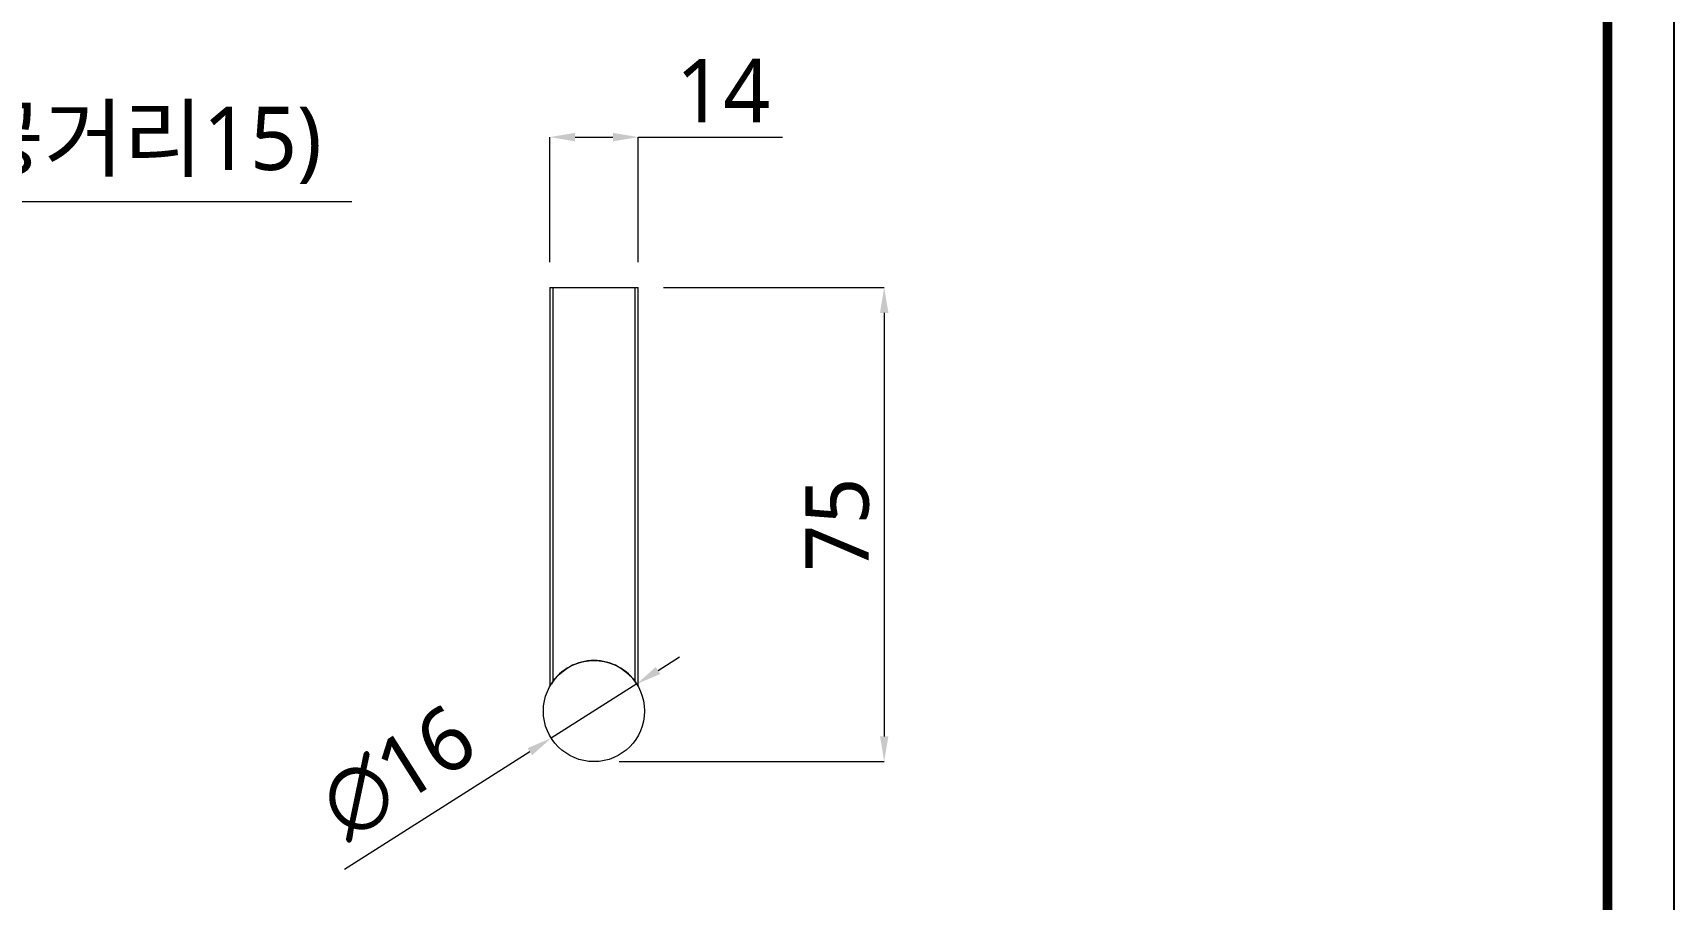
# Model space of a CAD drawing. Extents: x 16296680691 to 16296681342, y -37409619054 to -37409618577.
# Drawn here: x 16296681082.4 to 16296681341.9, y -37409618837.4 to -37409618700.4 of the extents above; entities that cross this region are included whole.
import ezdxf

# ---------------------------------------------------------------- set-up
doc = ezdxf.new("R2010")
doc.units = 0
doc.header["$LTSCALE"] = 10
doc.header["$MEASUREMENT"] = 0
doc.header["$PDMODE"] = 3
doc.header["$PDSIZE"] = -10
doc.layers.get('0').update_dxf_attribs({"linetype": 'CONTINUOUS'})
doc.layers.get('DEFPOINTS').update_dxf_attribs({"linetype": 'CONTINUOUS'})
doc.layers.add('06___PRT_ALL_SURFS', color=7, linetype='CONTINUOUS')
doc.styles.add('Daelim Dimension', font='NanumGothic.ttf')
doc.dimstyles.new('DEFAULT', dxfattribs={"dimscale": 2, "dimtxt": 2, "dimasz": 2, "dimexe": 0, "dimexo": 2, "dimgap": 1, "dimtad": 1, "dimdec": 1, "dimzin": 9, "dimdsep": 46, "dimtxsty": 'Daelim Dimension', "dimcen": 0.5, "dimclrd": 252, "dimclre": 252, "dimclrt": 3, "dimadec": 1, "dimazin": 0, "dimtfac": 1, "dimtdec": 1, "dimtix": 1, "dimtmove": 0, "dimatfit": 3, "dimfxl": 0, "dimtolj": 1, "dimtzin": 1, "dimlwd": 9, "dimlwe": 9, "dimarcsym": 0})

# ---------------------------------------------------------------- blocks, each defined once
blk = doc.blocks.new('*D2')
at = {"color": 5, "lineweight": 9}
for p, q in [((16296681182.08733, -37409618740.67238), (16296681216.97977, -37409618740.67238)), ((16296681216.97977, -37409618744.67238), (16296681216.97977, -37409618811.67237)), ((16296681175.08734, -37409618815.67237), (16296681216.97977, -37409618815.67237))]:
    blk.add_line(p, q, dxfattribs=at)
at = {"color": 5}
for points in [[(16296681216.3131, -37409618744.67238), (16296681217.64643, -37409618744.67238), (16296681216.97977, -37409618740.67238)], [(16296681216.3131, -37409618811.67237), (16296681217.64643, -37409618811.67237), (16296681216.97977, -37409618815.67237)]]:
    blk.add_solid(points, dxfattribs=at)
at = {"layer": 'DEFPOINTS', "color": 0}
for p in [(16296681178.08733, -37409618740.67238), (16296681171.08734, -37409618815.67237), (16296681216.97977, -37409618815.67237)]:
    blk.add_point(p, dxfattribs=at)
at = {"color": 7, "insert": (16296681209.59349, -37409618778.17236), "char_height": 10, "attachment_point": 5, "rotation": 90, "style": 'Daelim Dimension'}
blk.add_mtext('\\A1;75', dxfattribs=at)
blk = doc.blocks.new('*D3')
at = {"color": 5, "lineweight": 9}
for p, q in [((16296681164.09, -37409618736.67), (16296681164.09, -37409618716.87)), ((16296681168.09, -37409618716.87), (16296681174.09, -37409618716.87)), ((16296681178.09, -37409618736.67), (16296681178.09, -37409618716.87)), ((16296681178.09, -37409618716.87), (16296681200.92, -37409618716.87))]:
    blk.add_line(p, q, dxfattribs=at)
at = {"color": 5}
for points in [[(16296681168.09, -37409618716.2), (16296681168.09, -37409618717.54), (16296681164.09, -37409618716.87)], [(16296681174.09, -37409618716.2), (16296681174.09, -37409618717.54), (16296681178.09, -37409618716.87)]]:
    blk.add_solid(points, dxfattribs=at)
at = {"layer": 'DEFPOINTS', "color": 0}
for p in [(16296681178.09, -37409618716.87), (16296681164.09, -37409618740.67), (16296681178.09, -37409618740.67)]:
    blk.add_point(p, dxfattribs=at)
at = {"color": 7, "insert": (16296681191.51, -37409618709.53), "char_height": 10, "attachment_point": 5, "style": 'Daelim Dimension'}
blk.add_mtext('\\A1;14', dxfattribs=at)
blk = doc.blocks.new('*D5')
at = {"color": 5, "lineweight": 9}
for p, q in [((16296681181.23, -37409618801.25), (16296681184.6, -37409618799.11)), ((16296681177.85, -37409618803.39), (16296681164.33, -37409618811.95)), ((16296681131.63, -37409618832.67), (16296681160.95, -37409618814.09))]:
    blk.add_line(p, q, dxfattribs=at)
at = {"color": 5}
for points in [[(16296681180.87, -37409618800.69), (16296681181.58, -37409618801.81), (16296681177.85, -37409618803.39)], [(16296681160.59, -37409618813.53), (16296681161.31, -37409618814.66), (16296681164.33, -37409618811.95)]]:
    blk.add_solid(points, dxfattribs=at)
at = {"layer": 'DEFPOINTS', "color": 0}
for p in [(16296681177.85, -37409618803.39), (16296681164.33, -37409618811.95)]:
    blk.add_point(p, dxfattribs=at)
at = {"color": 7, "insert": (16296681140.11, -37409618817.36), "char_height": 10, "attachment_point": 5, "rotation": 32.3485, "style": 'Daelim Dimension'}
blk.add_mtext('\\A1;∅16', dxfattribs=at)
blk = doc.blocks.new('*D6')
at = {"color": 5, "lineweight": 9}
for p, q in [((16296681020.35807, -37409618736.672363), (16296681020.35807, -37409618727.044151)), ((16296681024.35807, -37409618727.044151), (16296681031.35807, -37409618727.044151)), ((16296681035.35807, -37409618736.672363), (16296681035.35807, -37409618727.044151)), ((16296681035.35807, -37409618727.044151), (16296681132.813169, -37409618727.044151))]:
    blk.add_line(p, q, dxfattribs=at)
at = {"color": 5}
for points in [[(16296681024.35807, -37409618726.377487), (16296681024.35807, -37409618727.710823), (16296681020.35807, -37409618727.044151)], [(16296681031.35807, -37409618726.377487), (16296681031.35807, -37409618727.710823), (16296681035.35807, -37409618727.044151)]]:
    blk.add_solid(points, dxfattribs=at)
at = {"layer": 'DEFPOINTS', "color": 0}
for p in [(16296681035.35807, -37409618727.044151), (16296681020.35807, -37409618740.672363), (16296681035.35807, -37409618740.672363)]:
    blk.add_point(p, dxfattribs=at)
at = {"color": 7, "insert": (16296681091.59285, -37409618718.184349), "char_height": 10, "attachment_point": 5, "style": 'Daelim Dimension'}
blk.add_mtext('\\A1;(시공거리15)', dxfattribs=at)

msp = doc.modelspace()

# ---------------------------------------------------------------- linework, layer by layer
at = {"ltscale": 0.5}
msp.add_lwpolyline([(16296680690.900061, -37409619054.200798), (16296681341.900061, -37409619054.200798), (16296681341.900061, -37409618577.200798), (16296680690.900061, -37409618577.200798)], close=True, dxfattribs=at)
at = {"color": 5, "linetype": 'ByBlock', "lineweight": 200, "const_width": 1.5}
msp.add_lwpolyline([(16296680701.36825, -37409619033.776077), (16296681331.36825, -37409619033.776077), (16296681331.36825, -37409618588.276077), (16296680701.36825, -37409618588.276077)], close=True, dxfattribs=at)
at = {"color": 7, "lineweight": 5}
for points in [[(16296681164.08732, -37409618740.672363), (16296681164.08732, -37409618803.799362)], [(16296681164.08732, -37409618740.672363), (16296681178.08732, -37409618740.672363)], [(16296681164.58733, -37409618740.672363), (16296681164.58733, -37409618803.008667)], [(16296681177.58733, -37409618803.008667), (16296681177.58733, -37409618740.672363)], [(16296681178.08732, -37409618803.799362), (16296681178.08732, -37409618740.672363)], [(16296681171.08588, -37409618799.672363), (16296681170.57781, -37409618799.688553), (16296681170.07542, -37409618799.736504), (16296681169.579981, -37409618799.815498), (16296681169.092779, -37409618799.924843), (16296681168.61511, -37409618800.06382), (16296681168.148239, -37409618800.23175), (16296681167.69346, -37409618800.42791), (16296681167.25206, -37409618800.651619), (16296681166.825319, -37409618800.902161), (16296681166.41452, -37409618801.178833), (16296681166.02095, -37409618801.480942), (16296681165.645901, -37409618801.807793), (16296681165.290649, -37409618802.158661), (16296681164.95647, -37409618802.53286), (16296681164.644661, -37409618802.929688), (16296681164.35651, -37409618803.348442)], [(16296681177.816561, -37409618803.346008), (16296681177.52825, -37409618802.927361), (16296681177.216299, -37409618802.530647), (16296681176.88199, -37409618802.156563), (16296681176.526609, -37409618801.805817), (16296681176.15144, -37409618801.479111), (16296681175.757771, -37409618801.177147), (16296681175.34687, -37409618800.90062), (16296681174.92004, -37409618800.65023), (16296681174.478559, -37409618800.426689), (16296681174.02372, -37409618800.230682), (16296681173.556789, -37409618800.062927), (16296681173.07906, -37409618799.924118), (16296681172.59182, -37409618799.814957), (16296681172.096359, -37409618799.736137), (16296681171.59395, -37409618799.68837), (16296681171.08588, -37409618799.672363)]]:
    msp.add_lwpolyline(points, dxfattribs=at)
at = {"layer": '06___PRT_ALL_SURFS', "color": 7, "lineweight": 5}
msp.add_circle((16296681171.08733, -37409618807.672363), 7.999999, dxfattribs=at)

# ---------------------------------------------------------------- dimensions: what is measured, and where the dimension line sits
at = {"color": 7}
dim = msp.add_linear_dim(base=(16296681178.08732, -37409618716.870209), p1=(16296681164.08732, -37409618740.672363), p2=(16296681178.08732, -37409618740.672363), dimstyle='DEFAULT', override={"dimtxt": 5, "dimclrd": 5, "dimclre": 5, "dimclrt": 7}, dxfattribs=at)
dim.commit()
dim.dimension.update_dxf_attribs({"geometry": '*D3', "text_midpoint": (16296681191.50506, -37409618716.870209), "dimtype": 128})
dim = msp.add_linear_dim(base=(16296681035.35807, -37409618727.044151), p1=(16296681020.35807, -37409618740.672363), p2=(16296681035.35807, -37409618740.672363), text='(시공거리<>)', dimstyle='DEFAULT', override={"dimtxt": 5, "dimclrd": 5, "dimclre": 5, "dimclrt": 7}, dxfattribs=at)
dim.commit()
dim.dimension.update_dxf_attribs({"geometry": '*D6', "text_midpoint": (16296681091.59285, -37409618727.044151), "dimtype": 128})
dim = msp.add_linear_dim(base=(16296681216.979771, -37409618815.672371), p1=(16296681178.08732, -37409618740.672363), p2=(16296681171.08733, -37409618815.672363), angle=90, dimstyle='DEFAULT', override={"dimtxt": 5, "dimclrd": 5, "dimclre": 5, "dimclrt": 7}, dxfattribs=at)
dim.commit()
dim.dimension.update_dxf_attribs({"geometry": '*D2', "text_midpoint": (16296681209.593491, -37409618778.172363)})
dim = msp.add_diameter_dim_2p(p1=(16296681177.84581, -37409618803.391823), p2=(16296681164.328871, -37409618811.952904), dimstyle='DEFAULT', override={"dimtxt": 5, "dimclrd": 5, "dimclre": 5, "dimclrt": 7}, dxfattribs=at)
dim.commit()
dim.dimension.update_dxf_attribs({"geometry": '*D5', "text_midpoint": (16296681140.11054, -37409618817.363281)})

doc.saveas('drawing.dxf')
